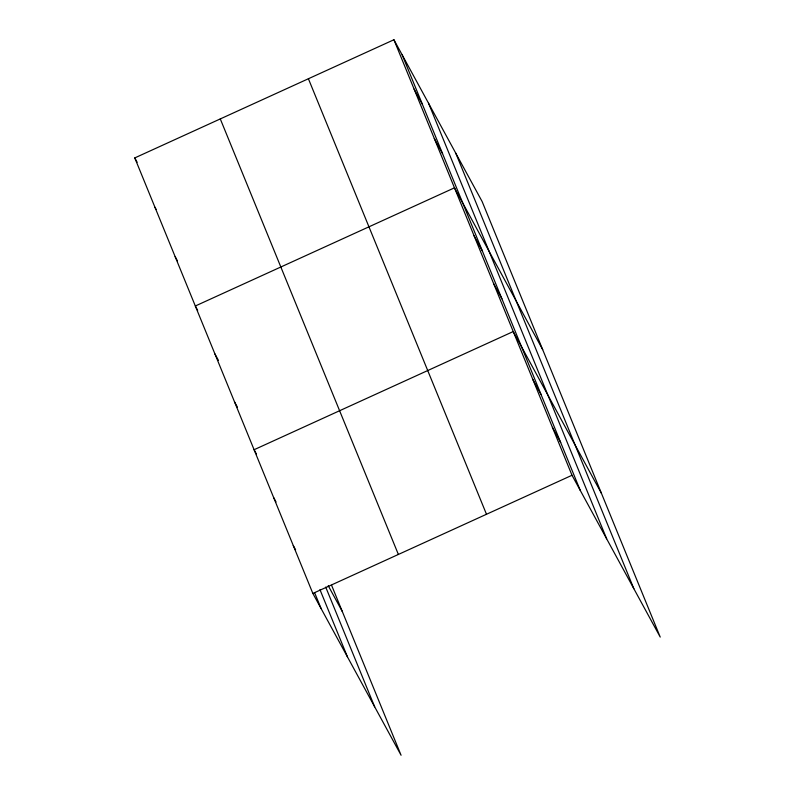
<?xml version="1.0" encoding="UTF-8"?>
<svg xmlns="http://www.w3.org/2000/svg" width="795" height="795" viewBox="0 0 795 795"><rect width="100%" height="100%" fill="white"/><g stroke="black" fill="none" stroke-linecap="round" stroke-linejoin="round"><path stroke-width="1.19" d="M331.585 585.289L401.078 755.25L312.862 593.448L134.772 157.917L393.923 39.75L482.138 201.552L660.228 637.083L572.012 475.271L393.923 39.75M312.862 593.448L572.012 475.271M414.106 89.11L422.354 104.234M434.289 138.469L442.537 153.594M542.697 349.631L454.472 187.829L195.322 305.996L197.677 310.318M474.059 235.737L482.307 250.862M493.655 283.646L501.903 298.771M601.457 493.357L513.242 331.555L254.092 449.722L256.447 454.044M532.829 379.453L541.077 394.588M552.426 427.362L560.674 442.497M134.772 157.917L137.128 162.24M154.955 207.276L156.128 209.443M175.139 256.636L177.494 260.959M214.908 353.904L218.446 360.393M234.495 401.813L237.447 407.219M328.236 585.716L342.307 611.524M273.679 497.63L276.034 501.953M293.266 545.539L295.621 549.862M455.754 153.157L633.844 588.678M428.565 103.28L606.655 538.801M402.171 54.875L580.261 490.406M308.4 78.745L486.49 514.266M220.285 118.922L398.375 554.453M325.712 587.078L374.684 706.844M319.978 589.681L347.495 656.978M314.582 592.603L321.11 608.572"/></g></svg>
